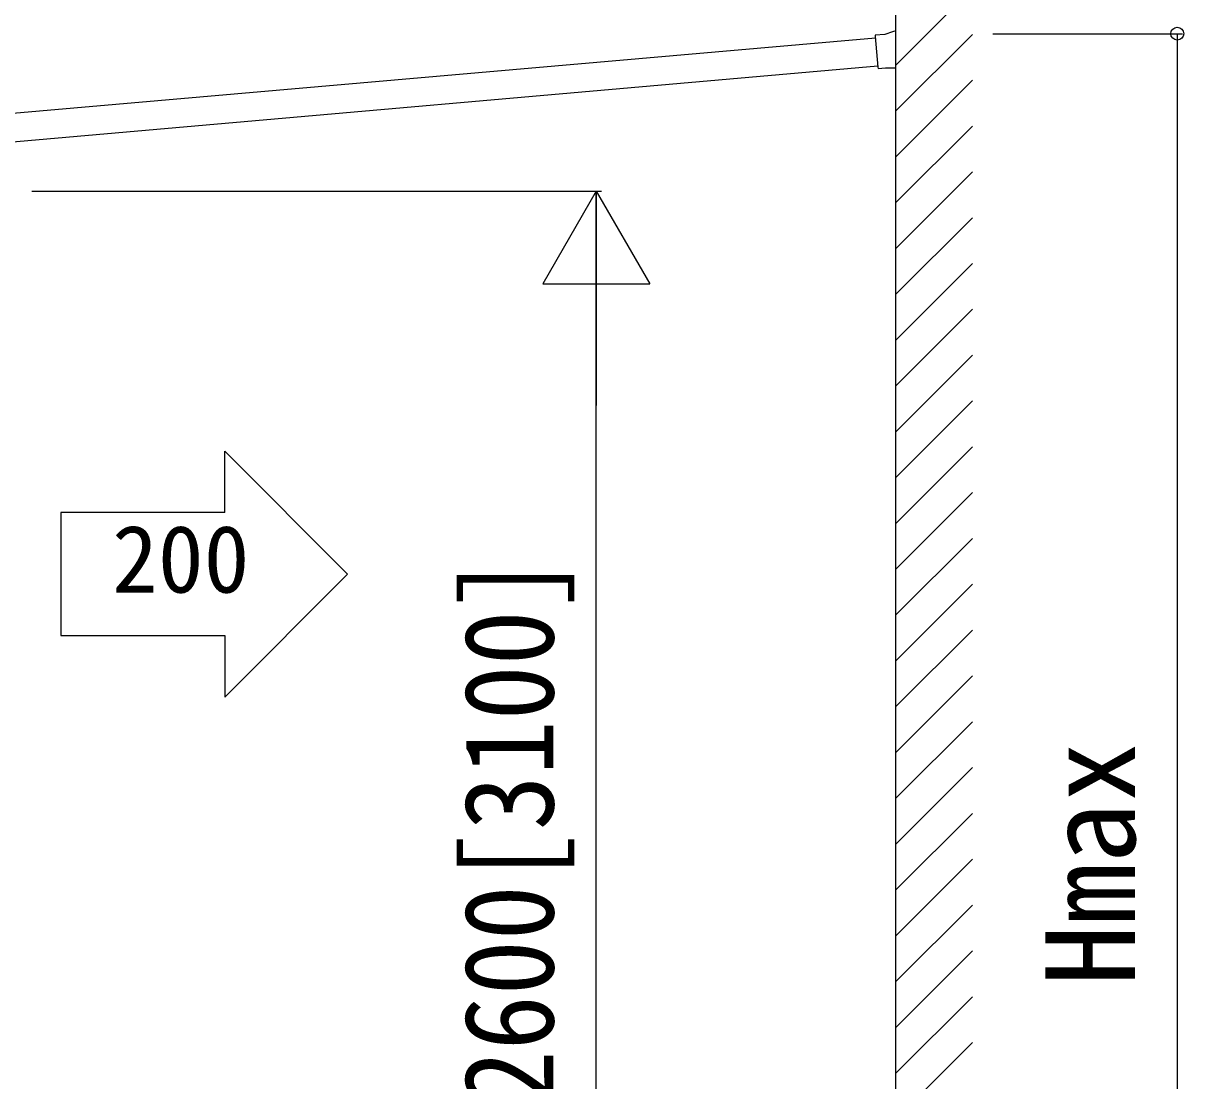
# Model space of a CAD drawing. Units: millimetres, scale not verified. Extents: x -1050 to 1050, y -1566 to 1557.
# Drawn here: x 371.5 to 599, y 884.5 to 1091.7 of the extents above; entities that cross this region are included whole.
import ezdxf
from ezdxf.enums import TextEntityAlignment as Align

# ---------------------------------------------------------------- set-up
doc = ezdxf.new("R2010")
doc.units = ezdxf.units.MM
doc.header["$LTSCALE"] = 8
for name, color, linetype in [('0-1_USER1', 3, 'Continuous'), ('0-6_YKK_A1', 4, 'Continuous'), ('0-7_YKK_D', 6, 'Continuous')]:
    doc.layers.add(name, color=color, linetype=linetype)
doc.styles.add('ＭＳ ゴシック', font='')
doc.styles.get('ＭＳ ゴシック').set_extended_font_data('MS Gothic')

msp = doc.modelspace()

# ---------------------------------------------------------------- linework, layer by layer
at = {"layer": '0-1_USER1'}
for p, q in [((410.971, 1007.912), (435.074, 983.809)), ((410.971, 995.86), (410.971, 1007.912)), ((410.971, 995.86), (378.833, 995.86)), ((378.833, 995.86), (378.833, 971.757)), ((410.971, 959.706), (435.074, 983.809)), ((378.833, 971.757), (410.971, 971.757)), ((410.971, 971.757), (410.971, 959.706))]:
    msp.add_line(p, q, dxfattribs=at)
at = {"layer": '0-6_YKK_A1'}
for p, q in [((542.539, 798.846), (542.539, 1117.232)), ((542.539, 1083.542), (557.539, 1098.542)), ((541.909, 1090.059), (540.353, 1089.554)), ((542.539, 1083.24), (542.539, 1090.001)), ((337.529, 1071.317), (538.515, 1088.901)), ((538.475, 1089.359), (538.494, 1089.14)), ((538.494, 1089.14), (539.021, 1083.113)), ((540.353, 1089.554), (538.502, 1089.392)), ((542.539, 1074.562), (557.539, 1089.562)), ((338.017, 1065.788), (538.998, 1083.372)), ((539.021, 1083.113), (539.04, 1082.894)), ((539.073, 1082.866), (540.479, 1082.99)), ((540.479, 1082.99), (542.539, 1082.99)), ((542.539, 1082.99), (542.539, 1083.24)), ((542.539, 1065.581), (557.539, 1080.581)), ((542.539, 1056.601), (557.539, 1071.601)), ((542.539, 1047.621), (557.539, 1062.621)), ((542.539, 1038.641), (557.539, 1053.641)), ((542.539, 1029.66), (557.539, 1044.66)), ((542.539, 1020.68), (557.539, 1035.68)), ((542.539, 1011.7), (557.539, 1026.7)), ((542.539, 1002.72), (557.539, 1017.72)), ((542.539, 993.739), (557.539, 1008.739)), ((542.539, 984.759), (557.539, 999.759)), ((542.539, 975.779), (557.539, 990.779)), ((542.539, 966.799), (557.539, 981.799)), ((542.539, 957.818), (557.539, 972.818)), ((542.539, 948.838), (557.539, 963.838)), ((542.539, 939.858), (557.539, 954.858)), ((542.539, 930.878), (557.539, 945.878)), ((542.539, 921.897), (557.539, 936.897)), ((542.539, 912.917), (557.539, 927.917)), ((542.539, 903.937), (557.539, 918.937)), ((542.539, 894.957), (557.539, 909.957)), ((542.539, 885.976), (557.539, 900.976)), ((542.539, 876.996), (557.539, 891.996))]:
    msp.add_line(p, q, dxfattribs=at)
msp.add_lwpolyline([(542.539, 1090.001), (542.539, 1090.264), (541.909, 1090.059)], dxfattribs=at)
for centre, start, end in [((538.505, 1089.362), 95, 185), ((539.07, 1082.896), 185, 275)]:
    msp.add_arc(centre, 0.03, start, end, dxfattribs=at)
at = {"layer": '0-7_YKK_D'}
for p, q in [((561.548, 1089.7), (598.703, 1089.7)), ((597.703, 1089.7), (597.703, 798.846)), ((373.189, 1058.846), (484.805, 1058.846)), ((483.805, 1058.846), (473.305, 1040.66)), ((483.805, 798.846), (483.805, 1058.846)), ((483.805, 1058.846), (494.305, 1040.66)), ((483.805, 1058.846), (483.805, 1022.473)), ((473.305, 1040.66), (494.305, 1040.66)), ((483.805, 1037.846), (483.805, 1016.846))]:
    msp.add_line(p, q, dxfattribs=at)
msp.add_circle((597.703, 1089.7), 1.275, dxfattribs=at)

# ---------------------------------------------------------------- texts
at = {"layer": '0-1_USER1', "style": 'ＭＳ ゴシック'}
msp.add_text('200', height=13.2, dxfattribs=at).set_placement((388.887, 976.206), align=Align.BOTTOM_LEFT)
at = {"layer": '0-7_YKK_D', "style": 'ＭＳ ゴシック', "width": 0.9}
msp.add_text('H=2600[3100]', height=17.6, rotation=90, dxfattribs=at).set_placement((480.702, 858.157), align=Align.BOTTOM_LEFT)
at = {"layer": '0-7_YKK_D', "style": 'ＭＳ ゴシック'}
msp.add_text('Hmax', height=17.6, rotation=90, dxfattribs=at).set_placement((594.703, 903.091), align=Align.BOTTOM_LEFT)

doc.saveas('drawing.dxf')
